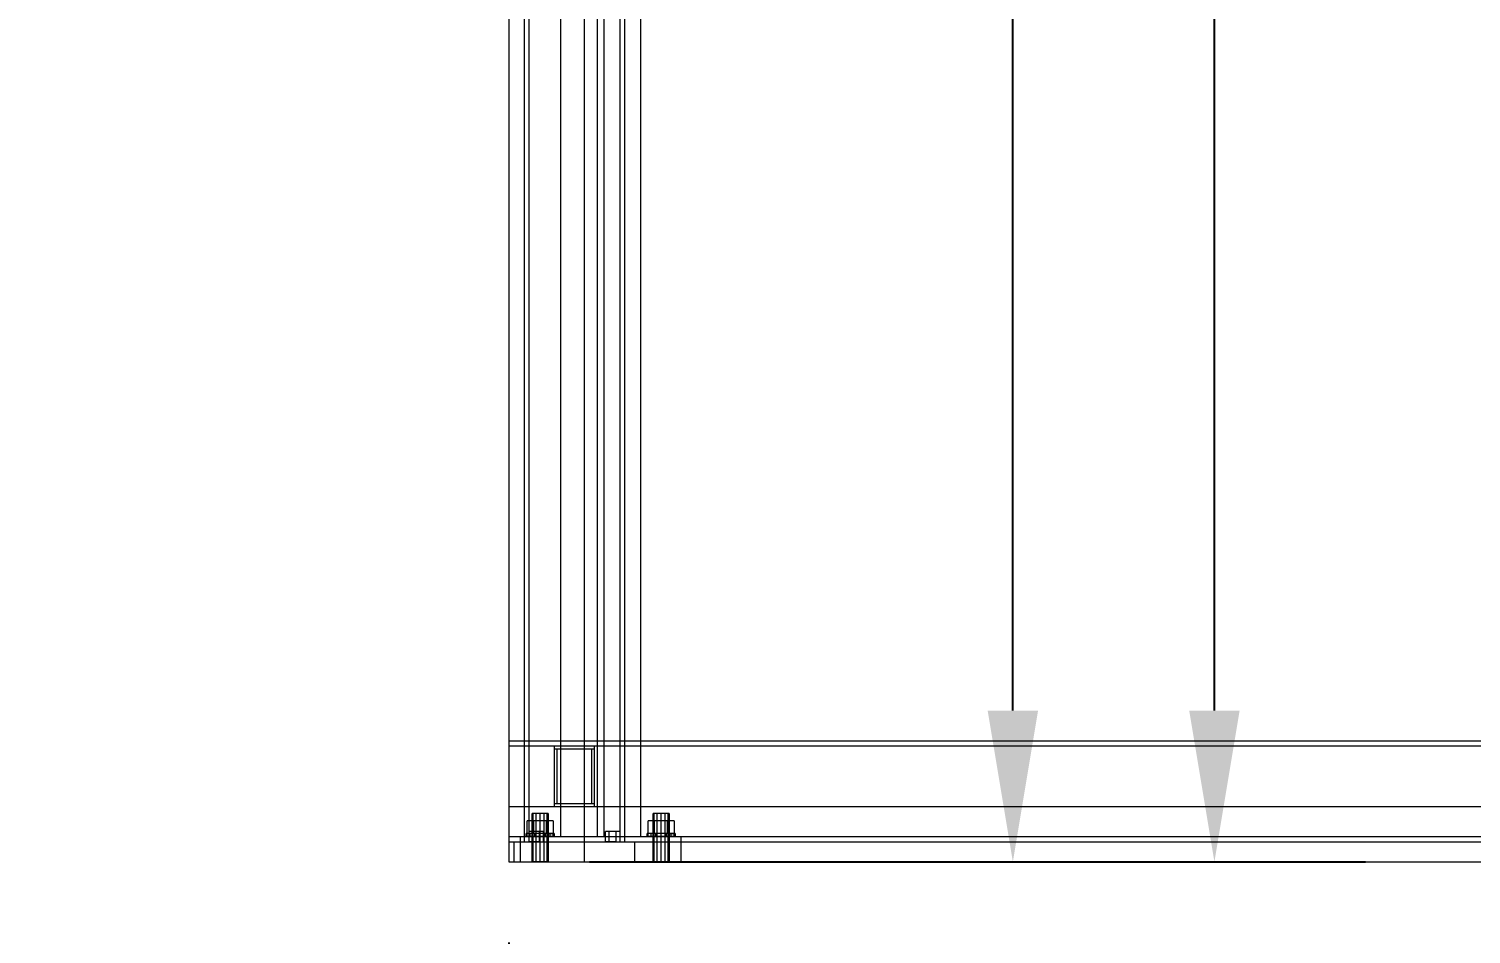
# Model space of a CAD drawing. Header units: millimetres. Extents: x -1970 to 59977, y -65068 to 6837.
# Drawn here: x 38363 to 39794, y -72 to 826 of the extents above; entities that cross this region are included whole.
import ezdxf

# ---------------------------------------------------------------- set-up
doc = ezdxf.new("R2010")
doc.units = ezdxf.units.MM
for name, color, linetype, lineweight in [('COTAS_O', 1, 'Continuous', 0), ('COTAS_P', 1, 'Continuous', 0), ('lateral_C03', 7, 'Continuous', 0), ('lateral_secador', 7, 'Continuous', 0)]:
    doc.layers.add(name, color=color, linetype=linetype, lineweight=lineweight)
doc.dimstyles.new('R19_100', dxfattribs={"dimtxt": 250, "dimasz": 150, "dimexe": 150, "dimexo": 80, "dimgap": 100, "dimtad": 1, "dimtih": 1, "dimtoh": 1, "dimdsep": 46, "dimcen": 0.09, "dimadec": 0, "dimazin": 0, "dimtfac": 1, "dimtdec": 4, "dimtofl": 0, "dimtmove": 0, "dimatfit": 3, "dimfxl": 1, "dimtolj": 1, "dimtzin": 0, "dimarcsym": 0})

# ---------------------------------------------------------------- blocks, each defined once
blk = doc.blocks.new('*D11')
at = {"layer": 'COTAS_P', "color": 0, "lineweight": -2, "transparency": 16777216}
for p, q in [((39019.3, 3500), (39489.3, 3500)), ((39339.3, 150), (39339.3, 3350)), ((39019.3, 0), (39489.3, 0))]:
    blk.add_line(p, q, dxfattribs=at)
at = {"layer": 'COTAS_P', "color": 0, "transparency": 16777216}
for points in [[(39314.3, 3350), (39364.3, 3350), (39339.3, 3500)], [(39314.3, 150), (39364.3, 150), (39339.3, 0)]]:
    blk.add_solid(points, dxfattribs=at)
at = {"layer": 'Defpoints', "color": 0, "transparency": 16777216}
for p in [(38939.3, 3500), (39339.3, 3500), (38939.3, 0)]:
    blk.add_point(p, dxfattribs=at)
blk = doc.blocks.new('*D22')
at = {"layer": 'COTAS_O', "color": 0, "lineweight": -2, "transparency": 16777216}
for p, q in [((38839.3, -80), (38839.3, -1050)), ((58839.3, -80), (58839.3, -1050)), ((38989.3, -900), (58689.3, -900))]:
    blk.add_line(p, q, dxfattribs=at)
at = {"layer": 'COTAS_O', "color": 0, "transparency": 16777216}
for points in [[(38989.3, -875), (38989.3, -925), (38839.3, -900)], [(58689.3, -875), (58689.3, -925), (58839.3, -900)]]:
    blk.add_solid(points, dxfattribs=at)
at = {"layer": 'Defpoints', "color": 0, "transparency": 16777216}
for p in [(38839.3, 0), (58839.3, 0), (58839.3, -900)]:
    blk.add_point(p, dxfattribs=at)
blk = doc.blocks.new('*D23')
at = {"layer": 'COTAS_O', "color": 0, "lineweight": -2, "transparency": 16777216}
for p, q in [((38919.3, 3000), (39689.3, 3000)), ((39539.3, 150), (39539.3, 2850)), ((38919.3, 0), (39689.3, 0))]:
    blk.add_line(p, q, dxfattribs=at)
at = {"layer": 'COTAS_O', "color": 0, "transparency": 16777216}
for points in [[(39514.3, 2850), (39564.3, 2850), (39539.3, 3000)], [(39514.3, 150), (39564.3, 150), (39539.3, 0)]]:
    blk.add_solid(points, dxfattribs=at)
at = {"layer": 'Defpoints', "color": 0, "transparency": 16777216}
for p in [(38839.3, 3000), (39539.3, 3000), (38839.3, 0)]:
    blk.add_point(p, dxfattribs=at)
blk = doc.blocks.new('*D24')
at = {"layer": 'COTAS_P', "color": 0, "lineweight": -2, "transparency": 16777216}
for p, q in [((112.7, -80), (112.7, -2650)), ((59977.3, -80), (59977.3, -2650)), ((262.7, -2500), (59827.3, -2500))]:
    blk.add_line(p, q, dxfattribs=at)
at = {"layer": 'COTAS_P', "color": 0, "transparency": 16777216}
for points in [[(262.7, -2475), (262.7, -2525), (112.7, -2500)], [(59827.3, -2475), (59827.3, -2525), (59977.3, -2500)]]:
    blk.add_solid(points, dxfattribs=at)
at = {"layer": 'Defpoints', "color": 0, "transparency": 16777216}
for p in [(112.7, 0), (59977.3, 0), (59977.3, -2500)]:
    blk.add_point(p, dxfattribs=at)

msp = doc.modelspace()

# ---------------------------------------------------------------- linework, layer by layer
at = {"layer": 'lateral_C03'}
for p, q in [((38890.29, 3003.058), (38890.29, 25)), ((38926.79, 3003.058), (38926.79, 25)), ((38933.79, 25), (38933.79, 3003.058)), ((38970.29, 25), (38970.29, 3003.058)), ((38863.362, 48), (38862.29, 48)), ((38862.29, 0), (38862.29, 48)), ((38866.29, 48), (38863.362, 48)), ((38863.362, 0), (38863.362, 48)), ((38870.29, 48), (38866.29, 48)), ((38866.29, 0), (38866.29, 48)), ((38874.29, 48), (38870.29, 48)), ((38870.29, 0), (38870.29, 48)), ((38877.219, 48), (38874.29, 48)), ((38874.29, 0), (38874.29, 48)), ((38878.29, 48), (38877.219, 48)), ((38877.219, 0), (38877.219, 48)), ((38878.29, 48), (38878.29, 0)), ((38983.362, 48), (38982.29, 48)), ((38982.29, 0), (38982.29, 48)), ((38986.29, 48), (38983.362, 48)), ((38983.362, 0), (38983.362, 48)), ((38990.29, 48), (38986.29, 48)), ((38986.29, 0), (38986.29, 48)), ((38994.29, 48), (38990.29, 48)), ((38990.29, 0), (38990.29, 48)), ((38997.219, 48), (38994.29, 48)), ((38994.29, 0), (38994.29, 48)), ((38998.29, 48), (38997.219, 48)), ((38997.219, 0), (38997.219, 48)), ((38998.29, 48), (38998.29, 0)), ((38863.89, 40.8), (38857.49, 40.8)), ((38857.49, 28), (38857.49, 40.8)), ((38876.69, 40.8), (38863.89, 40.8)), ((38863.89, 28), (38863.89, 40.8)), ((38883.09, 40.8), (38876.69, 40.8)), ((38876.69, 28), (38876.69, 40.8)), ((38883.09, 40.8), (38883.09, 28)), ((38983.89, 40.8), (38977.49, 40.8)), ((38977.49, 28), (38977.49, 40.8)), ((38996.69, 40.8), (38983.89, 40.8)), ((38983.89, 28), (38983.89, 40.8)), ((39003.09, 40.8), (38996.69, 40.8)), ((38996.69, 28), (38996.69, 40.8)), ((39003.09, 40.8), (39003.09, 28)), ((38850.29, 25), (39010.29, 25)), ((38850.29, 25), (38850.29, 0)), ((38857.356, 28), (38856.29, 28)), ((38856.29, 25), (38856.29, 28)), ((38857.356, 25), (38856.29, 25)), ((38860.391, 28), (38857.356, 28)), ((38857.356, 25), (38857.356, 28)), ((38860.391, 25), (38857.356, 25)), ((38863.89, 28), (38857.49, 28)), ((38864.933, 28), (38860.391, 28)), ((38860.391, 25), (38860.391, 28)), ((38864.933, 25), (38860.391, 25)), ((38876.69, 28), (38863.89, 28)), ((38870.29, 28), (38864.933, 28)), ((38864.933, 25), (38864.933, 28)), ((38870.29, 25), (38864.933, 25)), ((38875.648, 28), (38870.29, 28)), ((38870.29, 25), (38870.29, 28)), ((38875.648, 25), (38870.29, 25)), ((38880.19, 28), (38875.648, 28)), ((38875.648, 25), (38875.648, 28)), ((38880.19, 25), (38875.648, 25)), ((38876.69, 28), (38883.09, 28)), ((38883.225, 28), (38880.19, 28)), ((38880.19, 25), (38880.19, 28)), ((38883.225, 25), (38880.19, 25)), ((38884.29, 28), (38883.225, 28)), ((38883.225, 25), (38883.225, 28)), ((38883.225, 25), (38884.29, 25)), ((38884.29, 28), (38884.29, 25)), ((38890.29, 25), (38970.29, 25)), ((38926.79, 25), (38933.79, 25)), ((38977.356, 28), (38976.29, 28)), ((38976.29, 25), (38976.29, 28)), ((38977.356, 25), (38976.29, 25)), ((38980.391, 28), (38977.356, 28)), ((38977.356, 25), (38977.356, 28)), ((38980.391, 25), (38977.356, 25)), ((38983.89, 28), (38977.49, 28)), ((38984.933, 28), (38980.391, 28)), ((38980.391, 25), (38980.391, 28)), ((38984.933, 25), (38980.391, 25)), ((38996.69, 28), (38983.89, 28)), ((38990.29, 28), (38984.933, 28)), ((38984.933, 25), (38984.933, 28)), ((38990.29, 25), (38984.933, 25)), ((38995.648, 28), (38990.29, 28)), ((38990.29, 25), (38990.29, 28)), ((38995.648, 25), (38990.29, 25)), ((39000.19, 28), (38995.648, 28)), ((38995.648, 25), (38995.648, 28)), ((39000.19, 25), (38995.648, 25)), ((38996.69, 28), (39003.09, 28)), ((39003.225, 28), (39000.19, 28)), ((39000.19, 25), (39000.19, 28)), ((39003.225, 25), (39000.19, 25)), ((39004.29, 28), (39003.225, 28)), ((39003.225, 25), (39003.225, 28)), ((39003.225, 25), (39004.29, 25)), ((39004.29, 28), (39004.29, 25)), ((39010.29, 0), (39010.29, 25)), ((38850.29, 0), (39010.29, 0)), ((38863.362, 0), (38862.29, 0)), ((38866.29, 0), (38863.362, 0)), ((38870.29, 0), (38866.29, 0)), ((38874.29, 0), (38870.29, 0)), ((38877.219, 0), (38874.29, 0)), ((38877.219, 0), (38878.29, 0)), ((38983.362, 0), (38982.29, 0)), ((38986.29, 0), (38983.362, 0)), ((38990.29, 0), (38986.29, 0)), ((38994.29, 0), (38990.29, 0)), ((38997.219, 0), (38994.29, 0)), ((38997.219, 0), (38998.29, 0))]:
    msp.add_line(p, q, dxfattribs=at)
at = {"layer": 'lateral_secador'}
for p, q in [((38839.253, 3000), (38839.253, 0)), ((38914.253, 0), (38914.253, 3000)), ((38839.253, 2925), (38839.253, 0)), ((38854.253, 2925), (38854.253, 20)), ((38859.253, 20), (38859.253, 2925)), ((38949.253, 2925), (38949.253, 20)), ((38954.253, 20), (38954.253, 2925)), ((38839.253, 2750), (38839.253, 0)), ((38914.253, 0), (38914.253, 2750)), ((38839.253, 120), (58839.253, 120)), ((38839.253, 120), (38839.253, 115)), ((38839.253, 115), (58839.253, 115)), ((38839.253, 115), (38839.253, 25)), ((38884.253, 115), (38924.253, 115)), ((38884.253, 115), (38884.253, 112)), ((38924.253, 112), (38924.253, 115)), ((38884.253, 112), (38924.253, 112)), ((38884.253, 112), (38887.253, 112)), ((38884.253, 112), (38884.253, 58)), ((38887.253, 58), (38887.253, 112)), ((38921.253, 112), (38924.253, 112)), ((38921.253, 112), (38921.253, 58)), ((38924.253, 58), (38924.253, 112)), ((38884.253, 58), (38924.253, 58)), ((38884.253, 58), (38884.253, 55)), ((38884.253, 58), (38887.253, 58)), ((38921.253, 58), (38924.253, 58)), ((38924.253, 55), (38924.253, 58)), ((38839.253, 55), (58839.253, 55)), ((38839.253, 55), (38839.253, 0)), ((38884.253, 55), (38924.253, 55)), ((38862.753, 30), (38859.253, 30)), ((38859.253, 20), (38859.253, 30)), ((38869.753, 30), (38862.753, 30)), ((38862.753, 20), (38862.753, 30)), ((38873.253, 30), (38869.753, 30)), ((38869.753, 20), (38869.753, 30)), ((38873.253, 30), (38873.253, 20)), ((38938.753, 30), (38935.253, 30)), ((38935.253, 20), (38935.253, 30)), ((38945.753, 30), (38938.753, 30)), ((38938.753, 20), (38938.753, 30)), ((38949.253, 30), (38945.753, 30)), ((38945.753, 20), (38945.753, 30)), ((38949.253, 30), (38949.253, 20)), ((38839.253, 25), (58839.253, 25)), ((38839.253, 25), (38839.253, 20)), ((38839.253, 20), (58839.253, 20)), ((38844.253, 20), (38964.253, 20)), ((38844.253, 20), (38844.253, 0)), ((38854.253, 20), (38954.253, 20)), ((38854.253, 20), (38859.253, 20)), ((38862.753, 20), (38859.253, 20)), ((38869.753, 20), (38862.753, 20)), ((38869.753, 20), (38873.253, 20)), ((38938.753, 20), (38935.253, 20)), ((38945.753, 20), (38938.753, 20)), ((38945.753, 20), (38949.253, 20)), ((38949.253, 20), (38954.253, 20)), ((38964.253, 0), (38964.253, 20)), ((38839.253, 0), (39839.253, 0)), ((38839.253, 0), (58839.253, 0)), ((38839.253, 0), (38914.253, 0)), ((38844.253, 0), (38964.253, 0))]:
    msp.add_line(p, q, dxfattribs=at)

# ---------------------------------------------------------------- dimensions: what is measured, and where the dimension line sits
at = {"layer": 'COTAS_O'}
for p2, distance, picture, middle in [((38839.253, 3000), -700, '*D23', (39539.253, 1500)), ((58839.253, 0), -900, '*D22', (48839.253, -900))]:
    dim = msp.add_aligned_dim(p1=(38839.253, 0), p2=p2, distance=distance, text='<> O', dimstyle='R19_100', dxfattribs=at)
    dim.commit()
    dim.dimension.update_dxf_attribs({"geometry": picture, "text_midpoint": middle})
at = {"layer": 'COTAS_P'}
for p1, p2, distance, picture, middle in [((38939.253, 0), (38939.253, 3500), -400, '*D11', (39339.253, 1750)), ((112.7, 0), (59977.253, 0), -2500, '*D24', (30044.976, -2500))]:
    dim = msp.add_aligned_dim(p1=p1, p2=p2, distance=distance, text='<> P', dimstyle='R19_100', dxfattribs=at)
    dim.commit()
    dim.dimension.update_dxf_attribs({"geometry": picture, "text_midpoint": middle})

doc.saveas('drawing.dxf')
